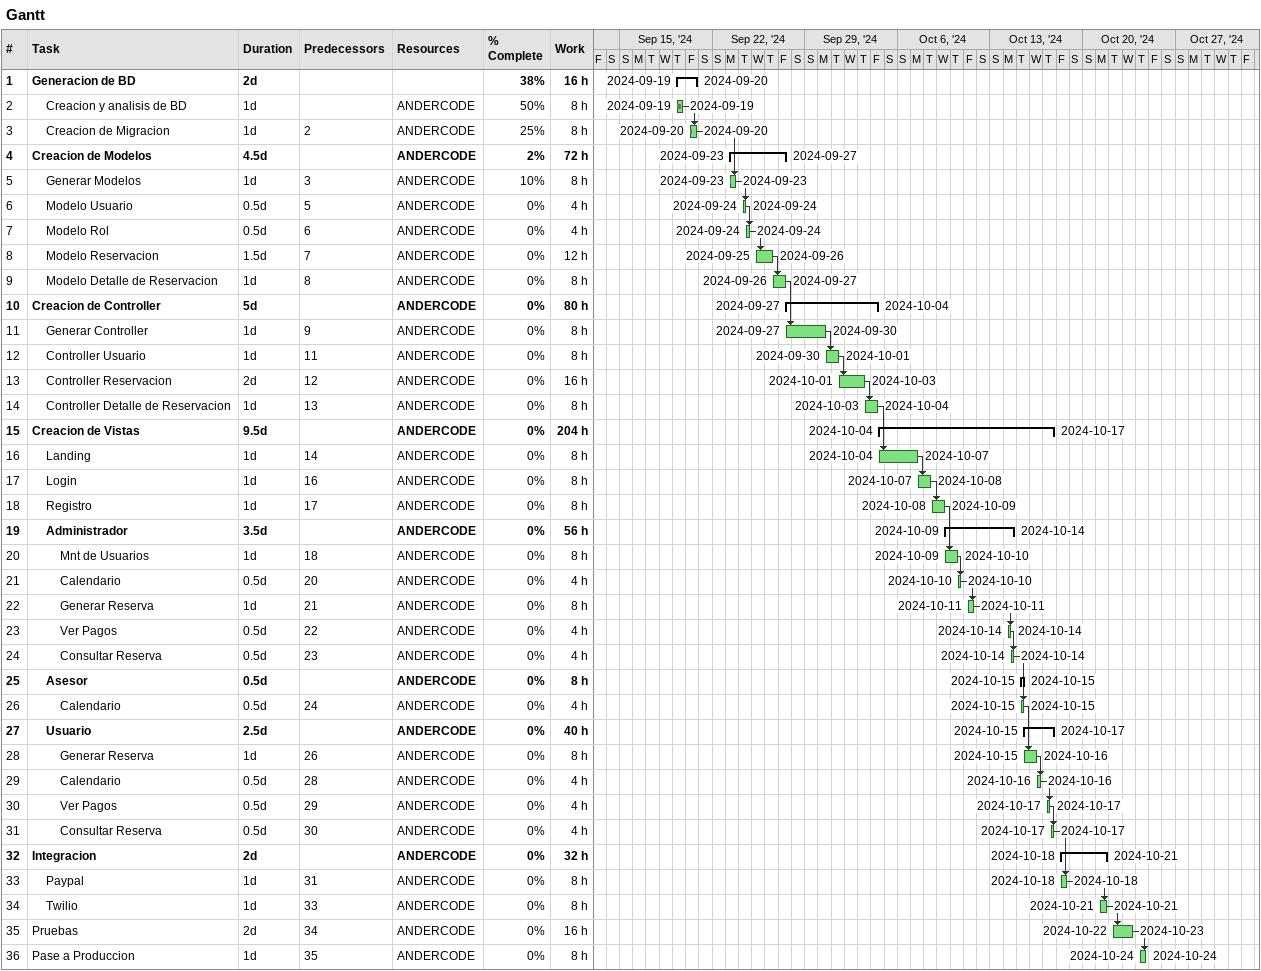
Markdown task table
Gantt

| ID | Level | Task | Duration | Start | Finish | Predecessors | Resources | % complete | Work (h) |
|---|---|---|---|---|---|---|---|---|---|
| 1 | 1 | **Generacion de BD** | 2d | 2024-09-19 | 2024-09-20 |  |  | 38 | 16 |
| 2 | 2 | Creacion y analisis de BD | 1d | 2024-09-19 | 2024-09-19 |  | ANDERCODE | 50 | 8 |
| 3 | 2 | Creacion de Migracion | 1d | 2024-09-20 | 2024-09-20 | 2 | ANDERCODE | 25 | 8 |
| 4 | 1 | **Creacion de Modelos** | 4.5d | 2024-09-23 | 2024-09-27 |  | ANDERCODE | 2 | 72 |
| 5 | 2 | Generar Modelos | 1d | 2024-09-23 | 2024-09-23 | 3 | ANDERCODE | 10 | 8 |
| 6 | 2 | Modelo Usuario | 0.5d | 2024-09-24 | 2024-09-24 | 5 | ANDERCODE | 0 | 4 |
| 7 | 2 | Modelo Rol | 0.5d | 2024-09-24 | 2024-09-24 | 6 | ANDERCODE | 0 | 4 |
| 8 | 2 | Modelo Reservacion | 1.5d | 2024-09-25 | 2024-09-26 | 7 | ANDERCODE | 0 | 12 |
| 9 | 2 | Modelo Detalle de Reservacion | 1d | 2024-09-26 | 2024-09-27 | 8 | ANDERCODE | 0 | 8 |
| 10 | 1 | **Creacion de Controller** | 5d | 2024-09-27 | 2024-10-04 |  | ANDERCODE | 0 | 80 |
| 11 | 2 | Generar Controller | 1d | 2024-09-27 | 2024-09-30 | 9 | ANDERCODE | 0 | 8 |
| 12 | 2 | Controller Usuario | 1d | 2024-09-30 | 2024-10-01 | 11 | ANDERCODE | 0 | 8 |
| 13 | 2 | Controller Reservacion | 2d | 2024-10-01 | 2024-10-03 | 12 | ANDERCODE | 0 | 16 |
| 14 | 2 | Controller Detalle de Reservacion | 1d | 2024-10-03 | 2024-10-04 | 13 | ANDERCODE | 0 | 8 |
| 15 | 1 | **Creacion de Vistas** | 9.5d | 2024-10-04 | 2024-10-17 |  | ANDERCODE | 0 | 204 |
| 16 | 2 | Landing | 1d | 2024-10-04 | 2024-10-07 | 14 | ANDERCODE | 0 | 8 |
| 17 | 2 | Login | 1d | 2024-10-07 | 2024-10-08 | 16 | ANDERCODE | 0 | 8 |
| 18 | 2 | Registro | 1d | 2024-10-08 | 2024-10-09 | 17 | ANDERCODE | 0 | 8 |
| 19 | 2 | **Administrador** | 3.5d | 2024-10-09 | 2024-10-14 |  | ANDERCODE | 0 | 56 |
| 20 | 3 | Mnt de Usuarios | 1d | 2024-10-09 | 2024-10-10 | 18 | ANDERCODE | 0 | 8 |
| 21 | 3 | Calendario | 0.5d | 2024-10-10 | 2024-10-10 | 20 | ANDERCODE | 0 | 4 |
| 22 | 3 | Generar Reserva | 1d | 2024-10-11 | 2024-10-11 | 21 | ANDERCODE | 0 | 8 |
| 23 | 3 | Ver Pagos | 0.5d | 2024-10-14 | 2024-10-14 | 22 | ANDERCODE | 0 | 4 |
| 24 | 3 | Consultar Reserva | 0.5d | 2024-10-14 | 2024-10-14 | 23 | ANDERCODE | 0 | 4 |
| 25 | 2 | **Asesor** | 0.5d | 2024-10-15 | 2024-10-15 |  | ANDERCODE | 0 | 8 |
| 26 | 3 | Calendario | 0.5d | 2024-10-15 | 2024-10-15 | 24 | ANDERCODE | 0 | 4 |
| 27 | 2 | **Usuario** | 2.5d | 2024-10-15 | 2024-10-17 |  | ANDERCODE | 0 | 40 |
| 28 | 3 | Generar Reserva | 1d | 2024-10-15 | 2024-10-16 | 26 | ANDERCODE | 0 | 8 |
| 29 | 3 | Calendario | 0.5d | 2024-10-16 | 2024-10-16 | 28 | ANDERCODE | 0 | 4 |
| 30 | 3 | Ver Pagos | 0.5d | 2024-10-17 | 2024-10-17 | 29 | ANDERCODE | 0 | 4 |
| 31 | 3 | Consultar Reserva | 0.5d | 2024-10-17 | 2024-10-17 | 30 | ANDERCODE | 0 | 4 |
| 32 | 1 | **Integracion** | 2d | 2024-10-18 | 2024-10-21 |  | ANDERCODE | 0 | 32 |
| 33 | 2 | Paypal | 1d | 2024-10-18 | 2024-10-18 | 31 | ANDERCODE | 0 | 8 |
| 34 | 2 | Twilio | 1d | 2024-10-21 | 2024-10-21 | 33 | ANDERCODE | 0 | 8 |
| 35 | 1 | Pruebas | 2d | 2024-10-22 | 2024-10-23 | 34 | ANDERCODE | 0 | 16 |
| 36 | 1 | Pase a Produccion | 1d | 2024-10-24 | 2024-10-24 | 35 | ANDERCODE | 0 | 8 |
